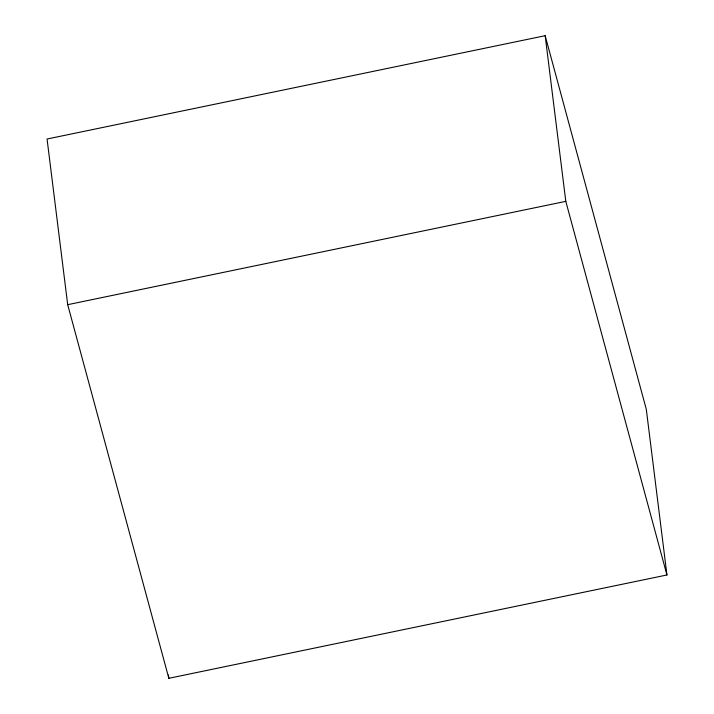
<?xml version="1.0" encoding="UTF-8"?>
<svg xmlns="http://www.w3.org/2000/svg" width="714" height="714" viewBox="0 0 714 714"><rect width="100%" height="100%" fill="white"/><g stroke="black" fill="none" stroke-linecap="round" stroke-linejoin="round"><path stroke-width="1.07" d="M545.166 35.7L47.062 139.016L67.696 304.682L168.834 678.3L666.938 574.984L646.304 409.318L545.166 35.7L565.8 201.357L666.938 574.984M67.696 304.682L565.8 201.357M168.424 674.989L168.834 678.3"/></g></svg>
